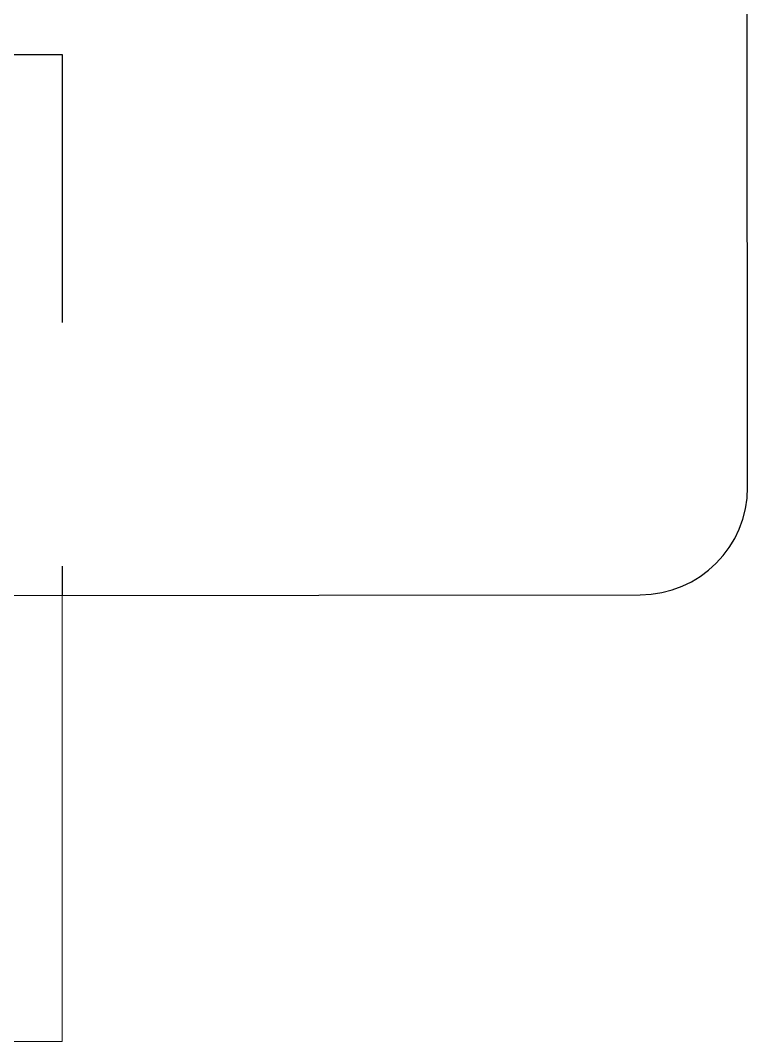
# Model space of a CAD drawing. Header units: millimetres. Extents: x 105 to 1807, y -268 to 915.
# Drawn here: x 989.1535 to 989.4521, y 435.1386 to 435.5577 of the extents above; entities that cross this region are included whole.
import ezdxf

# ---------------------------------------------------------------- set-up
doc = ezdxf.new("R2010")
doc.units = ezdxf.units.MM
doc.linetypes.add('DASHED2', pattern=[0.375, 0.25, -0.125])
doc.linetypes.add('LÍNEAS_OCULTAS2', pattern=[4.7625, 3.175, -1.5875])
doc.layers.add('MUEBLES', color=12, linetype='Continuous')
doc.layers.add('OCULTA', color=3, linetype='LÍNEAS_OCULTAS2')

# ---------------------------------------------------------------- blocks, each defined once
blk = doc.blocks.new('nueva mesa comedor')
at = {"layer": 'MUEBLES', "lineweight": 0, "ltscale": 0.06}
for p in [(1164.90995, 524.04757), (1164.9418, 524.21407)]:
    blk.add_line(p, (1164.90995, 524.21407), dxfattribs=at)
at = {"layer": 'MUEBLES'}
for p, q in [((1165.58805, 524.04828), (1164.69418, 524.04735)), ((1164.65411, 524.0072), (1164.65571, 522.48303))]:
    blk.add_line(p, q, dxfattribs=at)
blk.add_arc((1164.69422, 524.00724), 0.04011, 90.06, 180.06, dxfattribs=at)
at = {"layer": 'OCULTA', "color": 4, "linetype": 'DASHED2', "ltscale": 0.4}
for p, q in [((1164.90995, 523.84572), (1164.90995, 524.04757)), ((1164.9418, 523.84572), (1164.90995, 523.84572))]:
    blk.add_line(p, q, dxfattribs=at)

msp = doc.modelspace()

# ---------------------------------------------------------------- block references
at = {"layer": 'MUEBLES', "xscale": 1.100000000000023, "yscale": 1.100000000000023, "zscale": 1.100000000000023, "rotation": 180}
msp.add_blockref('nueva mesa comedor', (2270.57162, 1011.77405), dxfattribs=at)

doc.saveas('drawing.dxf')
